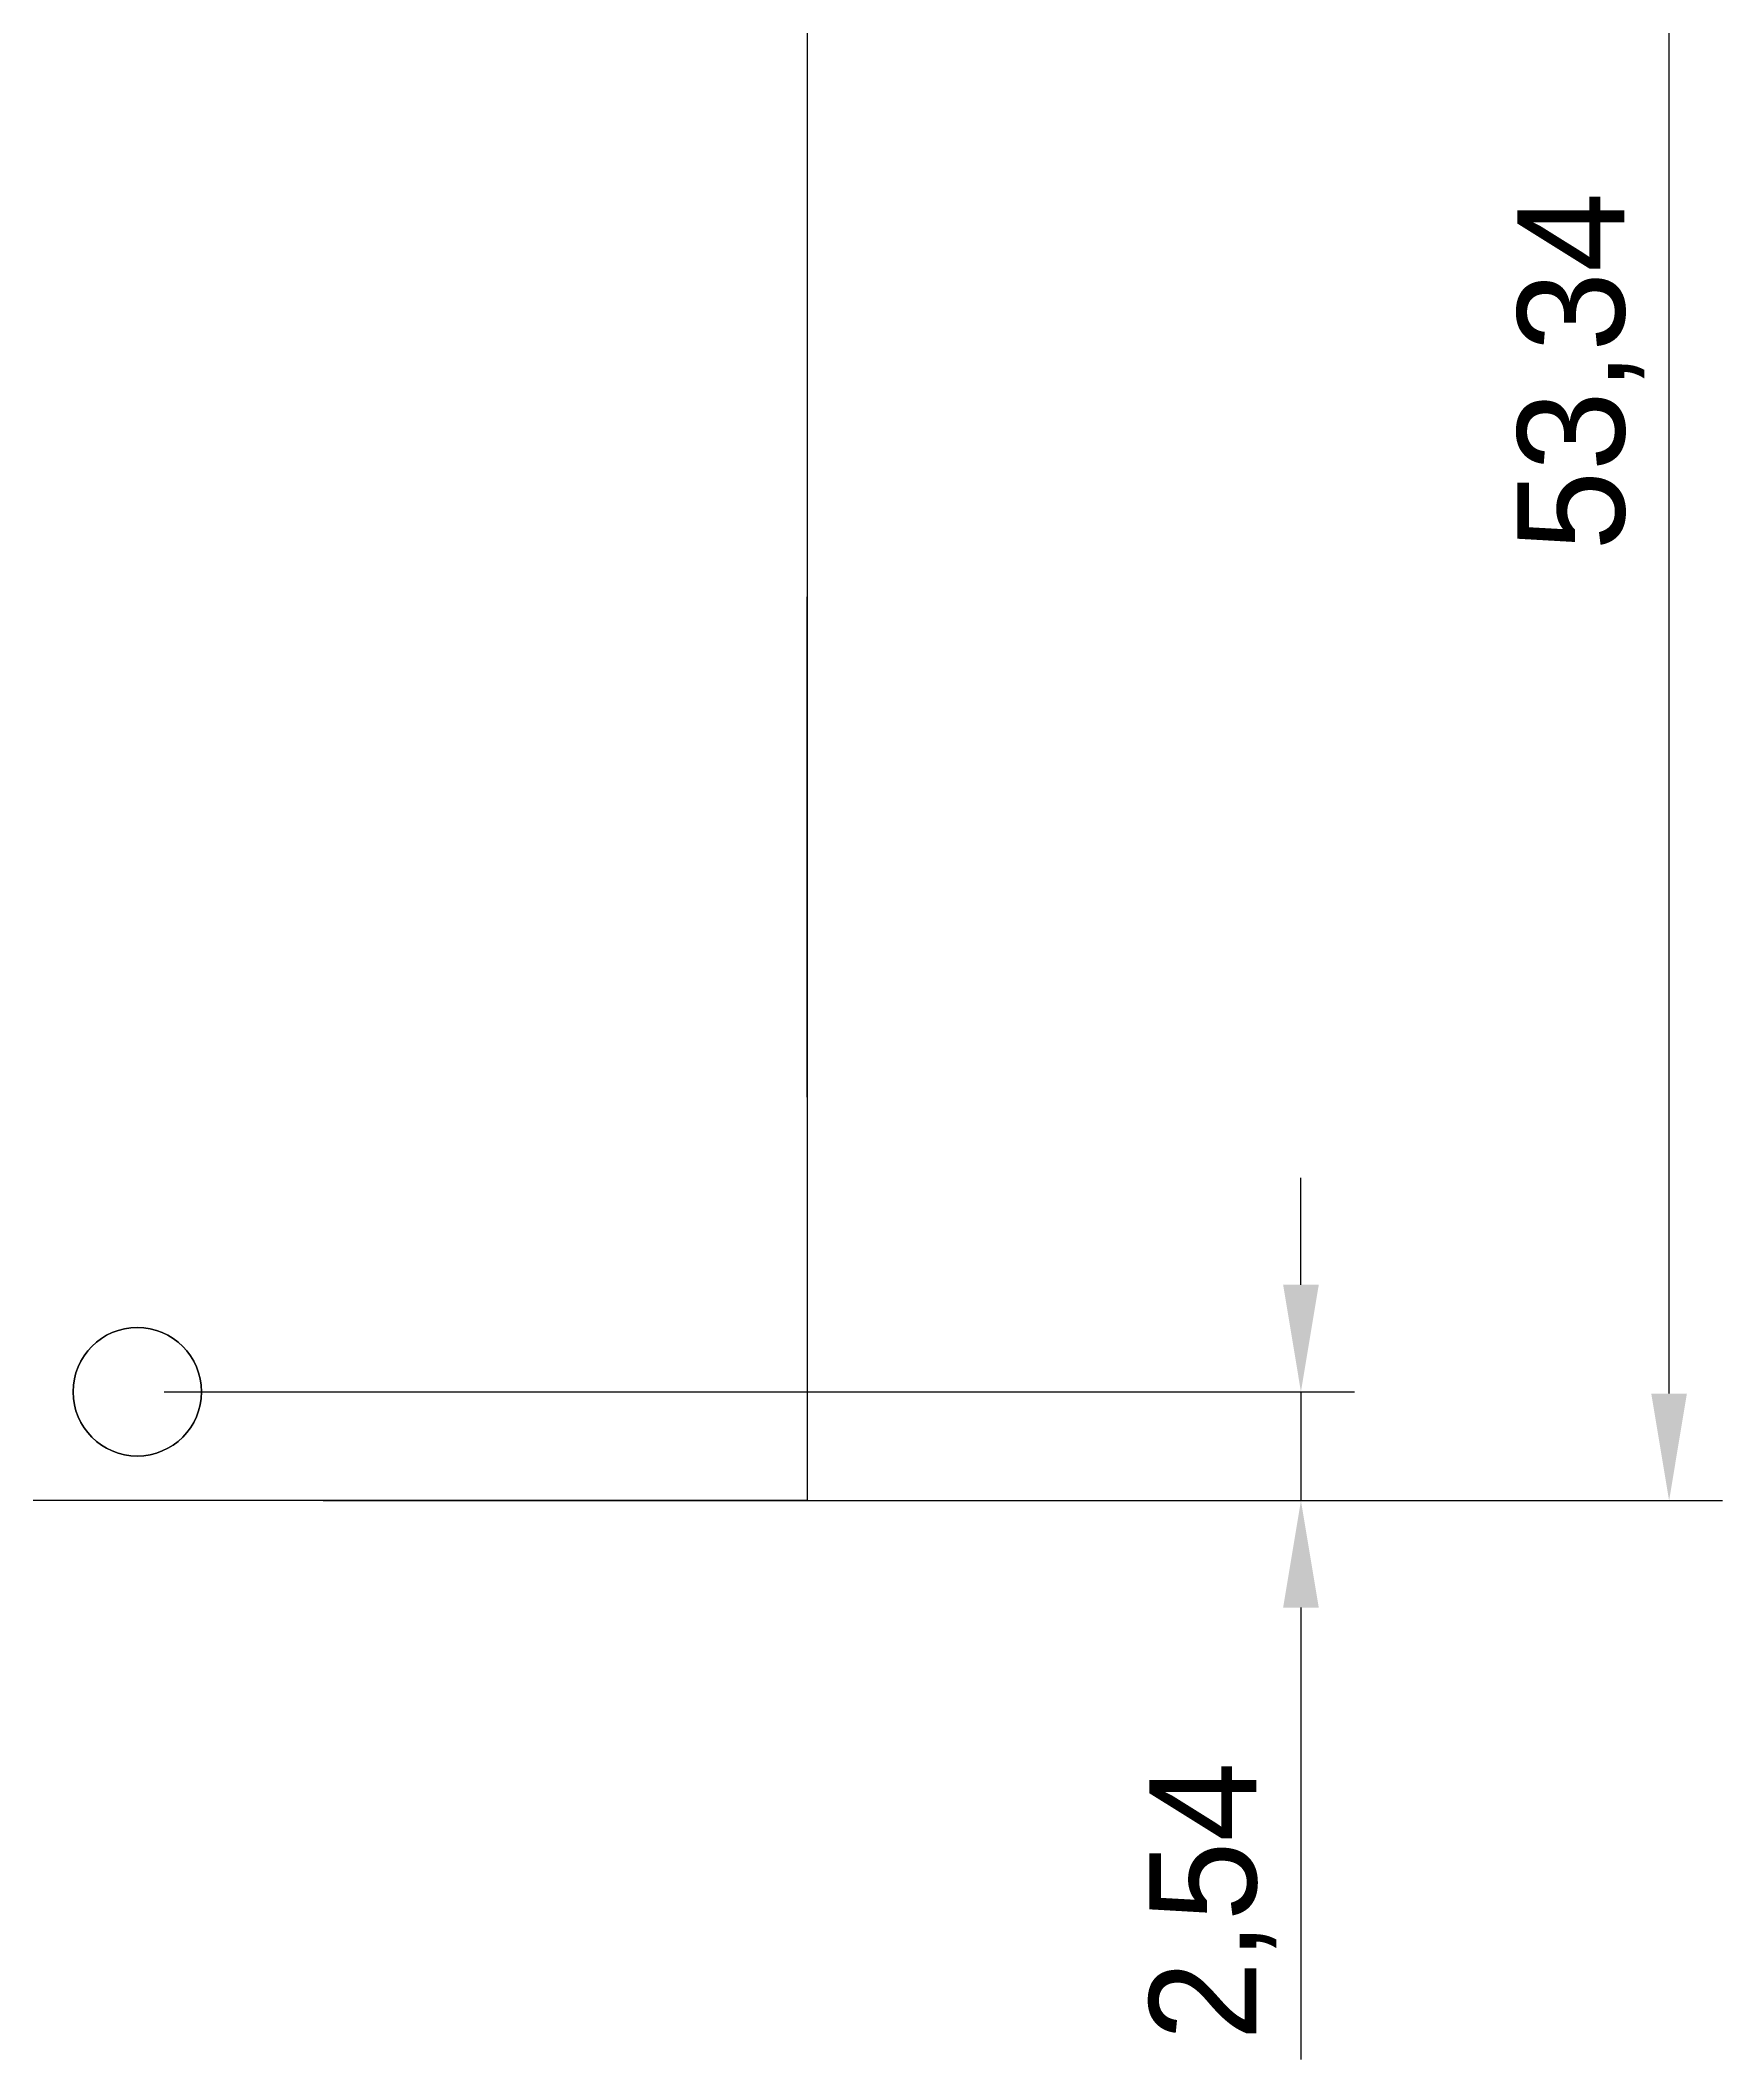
# Model space of a CAD drawing. Extents: x 1149 to 2391, y 365 to 532.
# Drawn here: x 1681.95 to 1721.23, y 437.97 to 485.13 of the extents above; entities that cross this region are included whole.
import ezdxf

# ---------------------------------------------------------------- set-up
doc = ezdxf.new("R2010")
doc.units = 0
doc.layers.get('0').update_dxf_attribs({"linetype": 'CONTINUOUS'})
doc.layers.get('DEFPOINTS').update_dxf_attribs({"linetype": 'CONTINUOUS'})
doc.dimstyles.get("Standard").update_dxf_attribs({"dimtxt": 0.18, "dimasz": 0.18, "dimexe": 0.18, "dimexo": 0.0625, "dimgap": 0.09, "dimtad": 0, "dimtih": 1, "dimtoh": 1, "dimzin": 0, "dimcen": 0.09, "dimazin": 3, "dimtfac": 1, "dimtofl": 0, "dimtmove": 0, "dimatfit": 3})

# ---------------------------------------------------------------- blocks, each defined once
blk = doc.blocks.new('*U31')
for start, end in [(0, 180), (180, 0)]:
    blk.add_arc((1684.209, 453.569), 1.5, start, end)
blk = doc.blocks.new('*U37')
for start, end in [(0, 180), (180, 0)]:
    blk.add_arc((1684.209, 453.569), 1.5, start, end)
blk = doc.blocks.new('*U3')
at = {"color": 0}
blk.add_text('53,34', height=2.5, rotation=90, dxfattribs=at).set_placement((1718.94, 473.213))
blk = doc.blocks.new('*D2')
at = {"color": 0}
for p, q in [((1700.481, 504.369), (1721.232, 504.369)), ((1719.982, 453.529), (1719.982, 501.869)), ((1700.481, 451.029), (1721.232, 451.029))]:
    blk.add_line(p, q, dxfattribs=at)
for points in [[(1719.565, 501.869), (1720.398, 501.869), (1719.982, 504.369)], [(1719.565, 453.529), (1720.398, 453.529), (1719.982, 451.029)]]:
    blk.add_solid(points, dxfattribs=at)
at = {"layer": 'DEFPOINTS', "color": 0}
for p in [(1699.856, 504.369), (1719.982, 504.369), (1699.856, 451.029)]:
    blk.add_point(p, dxfattribs=at)
blk.add_blockref('*U3', (0, 0))
blk = doc.blocks.new('*U15')
at = {"color": 0}
blk.add_text('2,54', height=2.5, rotation=90, dxfattribs=at).set_placement((1710.343, 438.418))
blk = doc.blocks.new('*D14')
at = {"color": 0}
for p, q in [((1711.384, 456.069), (1711.384, 458.569)), ((1684.834, 453.569), (1712.634, 453.569)), ((1711.384, 453.569), (1711.384, 451.029)), ((1688.553, 451.029), (1712.634, 451.029)), ((1711.384, 448.529), (1711.384, 437.974))]:
    blk.add_line(p, q, dxfattribs=at)
for points in [[(1710.968, 456.069), (1711.801, 456.069), (1711.384, 453.569)], [(1710.968, 448.529), (1711.801, 448.529), (1711.384, 451.029)]]:
    blk.add_solid(points, dxfattribs=at)
at = {"layer": 'DEFPOINTS', "color": 0}
for p in [(1684.209, 453.569), (1687.928, 451.029), (1711.384, 451.029)]:
    blk.add_point(p, dxfattribs=at)
blk.add_blockref('*U15', (0, 0))

msp = doc.modelspace()

# ---------------------------------------------------------------- linework, layer by layer
for points in [[(1699.856, 485.767), (1699.856, 484.877), (1699.856, 483.966), (1699.856, 482.106), (1699.856, 480.247), (1699.856, 479.335), (1699.856, 478.446), (1699.856, 477.585), (1699.856, 476.761), (1699.856, 475.981), (1699.856, 475.252), (1699.856, 474.582), (1699.856, 474.271), (1699.856, 473.977), (1699.856, 473.701), (1699.856, 473.445), (1699.856, 473.209), (1699.856, 472.994), (1699.856, 472.8), (1699.856, 472.63), (1699.856, 472.483), (1699.856, 472.361), (1699.856, 472.264), (1699.856, 472.194), (1699.856, 472.151), (1699.856, 472.137)], [(1699.856, 460.453), (1699.856, 472.137), (1699.856, 460.478), (1699.856, 460.451), (1699.856, 460.372), (1699.856, 460.245), (1699.856, 460.072), (1699.856, 459.858), (1699.856, 459.606), (1699.856, 459.002), (1699.856, 458.287), (1699.856, 457.489), (1699.856, 455.754), (1699.856, 454.019), (1699.856, 453.221), (1699.856, 452.506), (1699.856, 451.901), (1699.856, 451.649), (1699.856, 451.436), (1699.856, 451.263), (1699.856, 451.136), (1699.856, 451.057), (1699.856, 451.029)], [(1699.856, 451.029), (1699.838, 451.029), (1699.785, 451.029), (1699.698, 451.029), (1699.577, 451.029), (1699.422, 451.029), (1699.235, 451.029), (1699.015, 451.029), (1698.763, 451.029), (1698.481, 451.029), (1698.167, 451.029), (1697.824, 451.029), (1697.451, 451.029), (1697.049, 451.029), (1696.619, 451.029), (1696.161, 451.029), (1695.676, 451.029), (1695.164, 451.029), (1694.626, 451.029), (1694.062, 451.029), (1693.473, 451.029), (1692.86, 451.029), (1692.223, 451.029), (1691.562, 451.029), (1690.879, 451.029), (1690.173, 451.029), (1689.446, 451.029), (1688.697, 451.029), (1687.928, 451.029), (1687.139, 451.029), (1686.33, 451.029), (1684.657, 451.029), (1682.912, 451.029), (1681.1, 451.029)]]:
    msp.add_lwpolyline(points)
msp.add_circle((1684.209, 453.569), 1.5)

# ---------------------------------------------------------------- block references
for name in ['*U31', '*U37']:
    msp.add_blockref(name, (0, 0))

# ---------------------------------------------------------------- dimensions: what is measured, and where the dimension line sits
for base, p1, p2, picture, middle in [((1719.982, 504.369), (1699.856, 451.029), (1699.856, 504.369), '*D2', (1717.898, 477.699)), ((1711.384, 451.029), (1684.209, 453.569), (1687.928, 451.029), '*D14', (1709.301, 442.002))]:
    dim = msp.add_linear_dim(base=base, p1=p1, p2=p2, angle=90, dimstyle='Standard')
    dim.commit()
    dim.dimension.update_dxf_attribs({"geometry": picture, "text_midpoint": middle})

doc.saveas('drawing.dxf')
